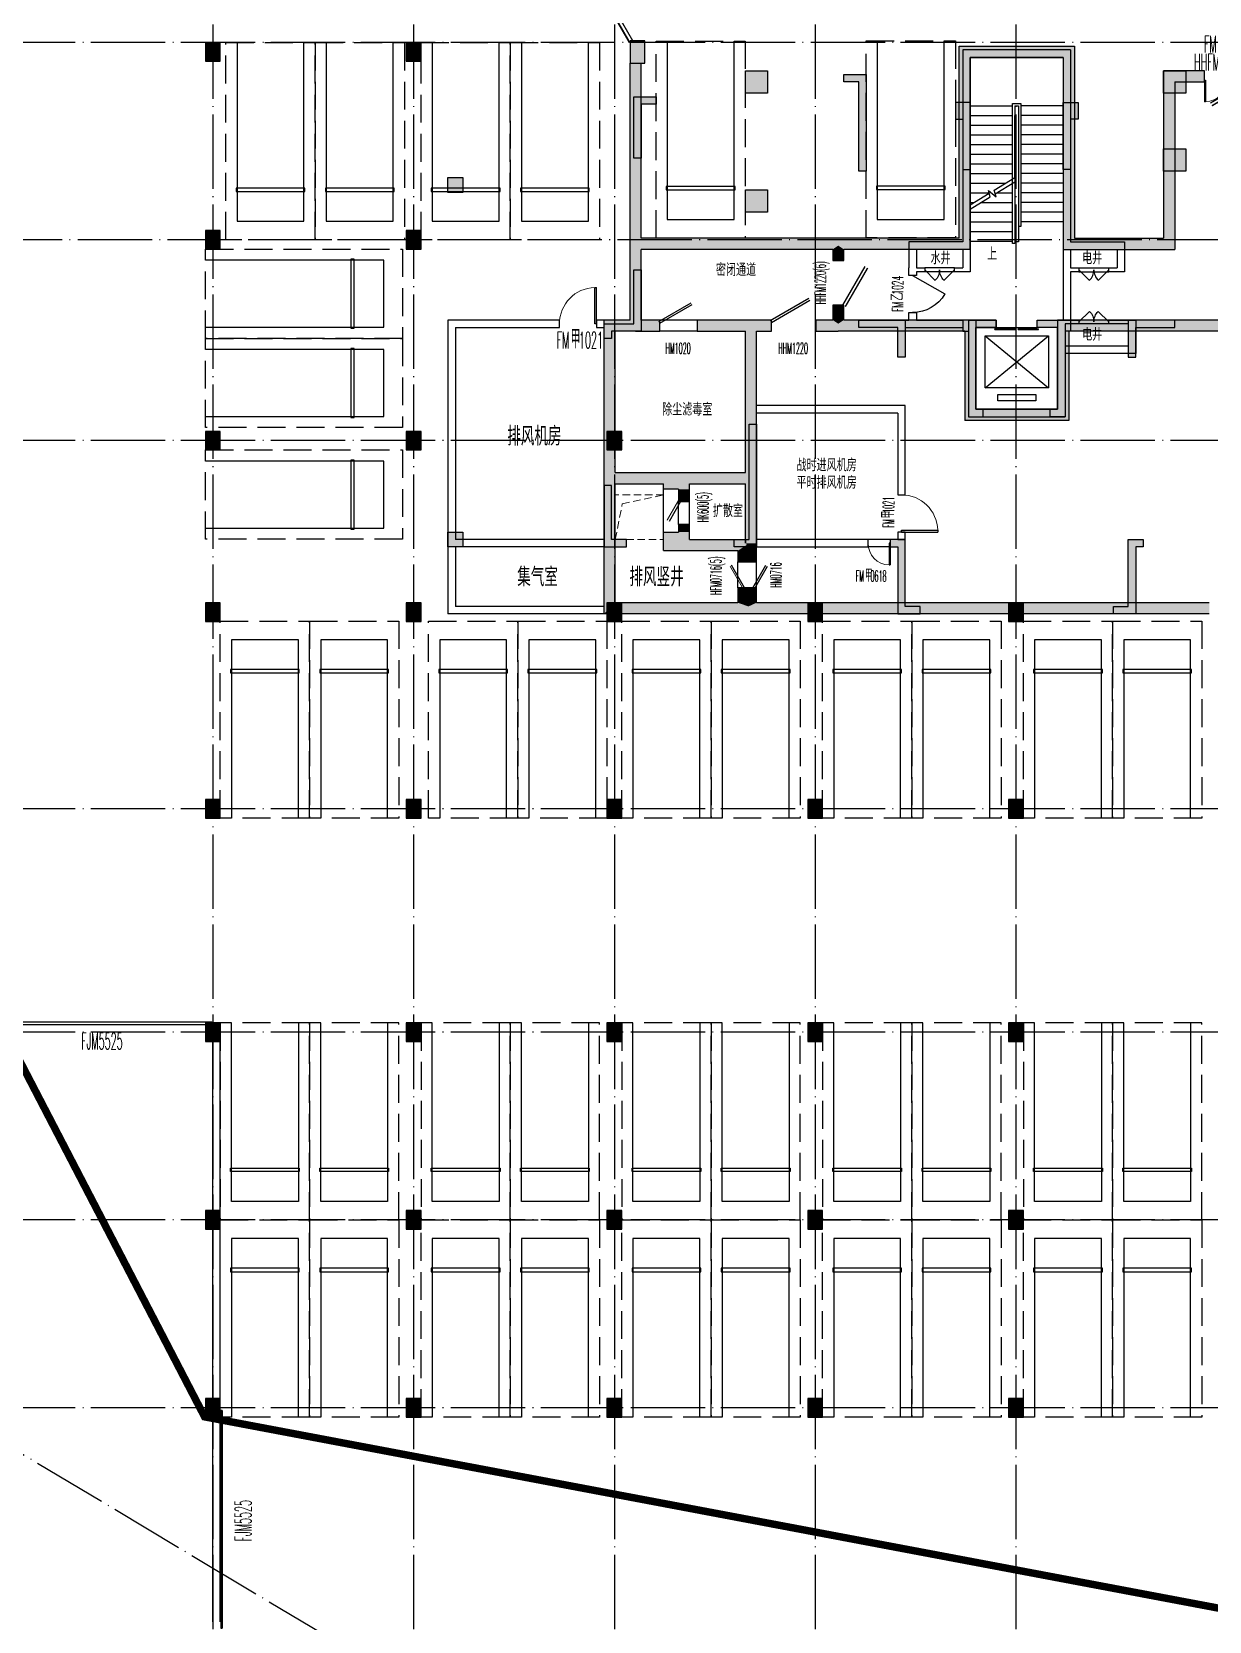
# Model space of a CAD drawing. Header units: millimetres. Extents: x 1337745 to 1642153, y -192803 to 266425.
# Drawn here: x 1395976 to 1427647, y 144361 to 187090 of the extents above; entities that cross this region are included whole.
import ezdxf

# ---------------------------------------------------------------- set-up
doc = ezdxf.new("R2010")
doc.units = ezdxf.units.MM
doc.header["$LTSCALE"] = 1000
doc.header["$MEASUREMENT"] = 0
for name, pattern in [('( Hidden )', [0.375, 0.25, -0.125]), ('__附着_A09-停车位、行车流线模块_TEN24RUY_设计区$0$DASH', [0.35, 0.25, -0.1]), ('DASH', [0.35, 0.25, -0.1]), ('DOTE', [2.42, 2, -0.2, 0.02, -0.2])]:
    doc.linetypes.add(name, pattern=pattern)
for name, color, linetype in [('__附着_A09-停车位、行车流线模块_TEN24RUY_设计区$0$STD-PARK', 103, '__附着_A09-停车位、行车流线模块_TEN24RUY_设计区$0$DASH'), ('A-DIM_SYMB', 3, 'Continuous'), ('A-DOOR_FIRE', 4, 'Continuous'), ('A-DOOR_FIRE_TEXT', 7, 'Continuous'), ('A-EVTR', 4, 'Continuous'), ('A-PUB_HATCH', 8, 'Continuous'), ('A-PUB_TEXT', 7, 'Continuous'), ('A-Stair', 4, 'Continuous'), ('A-WALL', 2, 'Continuous'), ('A-WINDOW', 4, 'Continuous'), ('COLUMN', 2, 'Continuous'), ('DOOR_FIRE', 4, 'Continuous'), ('DOOR_FIRE_TEXT', 7, 'Continuous'), ('DOTE', 16, 'DOTE'), ('PUB_HATCH', 8, 'Continuous'), ('PUB_TEXT', 7, 'Continuous'), ('WALL', 2, 'Continuous'), ('WINDOW', 4, 'Continuous'), ('WINDOW_TEXT', 7, 'Continuous'), ('剪力墙', 6, 'Continuous'), ('砖墙', 30, 'Continuous')]:
    doc.layers.add(name, color=color, linetype=linetype)
doc.layers.add('投影线-细虚线', color=15, linetype='Continuous', lineweight=0)
doc.styles.add('_TCH_DIM', font='SIMPLEX.shx', dxfattribs={"width": 0.85, "bigfont": 'GBCBIG.shx'})
doc.styles.add('_TCH_WINDOW', font='SIMPLEX.shx', dxfattribs={"width": 0.6, "height": 3.5, "bigfont": 'GBCBIG.shx'})
doc.styles.get("Standard").update_dxf_attribs({"font": 'GBENOR', "bigfont": 'GBCBIG'})

# ---------------------------------------------------------------- blocks, each defined once
blk = doc.blocks.new('A$C77EF6705')
at = {"layer": 'A-PUB_HATCH'}
h = blk.add_hatch(color=256, dxfattribs=at)
h.dxf.hatch_style = 1
h.paths.add_polyline_path([(700, 16950), (1100, 16950), (1100, 16550), (700, 16550)])
h.paths.add_polyline_path([(-4200, 11732), (-3800, 11732), (-3800, 11332), (-4200, 11332)])
h.paths.add_polyline_path([(-4200, 2200), (-3800, 2200), (-3800, 1800), (-4200, 1800)])
h.paths.add_polyline_path([(12550, 11950), (12350, 11950), (12350, 13750), (12750, 13750), (12750, 13300), (12550, 13300)])
h.paths.add_polyline_path([(9650, 11950), (9850, 11950), (9850, 13750), (9450, 13750), (9450, 13300), (9650, 13300)])
h.paths.add_polyline_path([(3800, 11400), (4400, 11400), (4400, 10800), (3800, 10800)])
h.paths.add_polyline_path([(3800, 14600), (4400, 14600), (4400, 14000), (3800, 14000)])
h.paths.add_polyline_path([(800, 13900), (1400, 13900), (1400, 13700), (1000, 13700), (1000, 12250), (800, 12250)])
h.paths.add_polyline_path([(11650, 7700), (11650, 7900), (12550, 7900), (12550, 7600), (12400, 7600), (12400, 5300), (12000, 5300), (12000, 5500), (12200, 5500), (12200, 7700)])
h.paths.add_polyline_path([(6850, 11900), (6850, 14300), (6450, 14300), (6450, 14500), (7050, 14500), (7050, 11900)])
h.paths.add_polyline_path([(800, 7800), (800, 9250), (1000, 9250), (1000, 7600), (200, 7600), (200, 7400), (0, 7400), (0, 7800)])
h.paths.add_polyline_path([(6850, 7900), (8100, 7900), (8100, 6900), (7900, 6900), (7900, 7700), (6850, 7700)])
h.paths.add_polyline_path([(10550, 7700), (10550, 7900), (9650, 7900), (9650, 7600), (9800, 7600), (9800, 5300), (10200, 5300), (10200, 5500), (10000, 5500), (10000, 7700)])
h.paths.add_polyline_path([(7900, 2000), (7700, 2000), (7700, 1800), (7900, 1800), (7900, 0), (8500, 0), (8500, 200), (8100, 200), (8100, 2000)])
h.paths.add_polyline_path([(4100, 1800), (3500, 1800), (3500, 2000), (3900, 2000), (3900, 5100), (4100, 5100)])
h.paths.add_polyline_path([(0, 1800), (600, 1800), (600, 2000), (200, 2000), (200, 3450), (0, 3450)])
h = blk.add_hatch(color=256, dxfattribs=at)
h.dxf.hatch_style = 1
h.paths.add_polyline_path([(25800, 11400), (26400, 11400), (26400, 10800), (25800, 10800)])
h.paths.add_polyline_path([(25800, 14600), (26400, 14600), (26400, 14000), (25800, 14000)])
h.paths.add_polyline_path([(20900, 8100), (21500, 8100), (21500, 7500), (20900, 7500)])
h.paths.add_polyline_path([(20900, 14000), (21500, 14000), (21500, 13400), (20900, 13400)])
h.paths.add_polyline_path([(15050, 12500), (15650, 12500), (15650, 11900), (15050, 11900)])
h.paths.add_polyline_path([(15050, 14600), (15650, 14600), (15650, 14000), (15050, 14000)])
h.paths.add_polyline_path([(26100, 1800), (25500, 1800), (25500, 2000), (25900, 2000), (25900, 5100), (26100, 5100)])
h.paths.add_polyline_path([(22800, 7600), (23400, 7600), (23400, 7800), (23000, 7800), (23000, 8650), (22800, 8650)])
h.paths.add_polyline_path([(18300, 14500), (18300, 13900), (18500, 13900), (18500, 13700), (18300, 13700), (18300, 10800), (18100, 10800), (18100, 14300), (17550, 14300), (17550, 14500)])
h.paths.add_polyline_path([(15350, 7900), (14100, 7900), (14100, 6900), (14300, 6900), (14300, 7700), (15350, 7700)])
h.paths.add_polyline_path([(14300, 2000), (14500, 2000), (14500, 1800), (14300, 1800), (14300, 0), (13700, 0), (13700, 200), (14100, 200), (14100, 2000)])
h.paths.add_polyline_path([(18100, 1800), (18700, 1800), (18700, 2000), (18300, 2000), (18300, 5100), (18100, 5100)])
h.paths.add_polyline_path([(22800, 13900), (23400, 13900), (23400, 13700), (23000, 13700), (23000, 12250), (22800, 12250)])
at = {"layer": '剪力墙'}
for points in [[(3800, 14600), (4400, 14600), (4400, 14000), (3800, 14000)], [(15050, 14600), (15650, 14600), (15650, 14000), (15050, 14000)], [(6850, 11900), (6850, 14300), (6450, 14300), (6450, 14500), (7050, 14500), (7050, 11900)], [(800, 13900), (1400, 13900), (1400, 13700), (1000, 13700), (1000, 12250), (800, 12250)], [(9650, 11950), (9850, 11950), (9850, 13750), (9450, 13750), (9450, 13300), (9650, 13300)], [(12550, 11950), (12350, 11950), (12350, 13750), (12750, 13750), (12750, 13300), (12550, 13300)], [(15050, 12500), (15650, 12500), (15650, 11900), (15050, 11900)], [(-4200, 11732), (-3800, 11732), (-3800, 11332), (-4200, 11332)], [(3800, 11400), (4400, 11400), (4400, 10800), (3800, 10800)], [(800, 7800), (800, 9250), (1000, 9250), (1000, 7600), (200, 7600), (200, 7400), (0, 7400), (0, 7800)], [(6850, 7900), (8100, 7900), (8100, 6900), (7900, 6900), (7900, 7700), (6850, 7700)], [(10550, 7700), (10550, 7900), (9650, 7900), (9650, 7600), (9800, 7600), (9800, 5300), (10200, 5300), (10200, 5500), (10000, 5500), (10000, 7700)], [(11650, 7700), (11650, 7900), (12550, 7900), (12550, 7600), (12400, 7600), (12400, 5300), (12000, 5300), (12000, 5500), (12200, 5500), (12200, 7700)], [(15350, 7900), (14100, 7900), (14100, 6900), (14300, 6900), (14300, 7700), (15350, 7700)], [(4100, 1800), (3500, 1800), (3500, 2000), (3900, 2000), (3900, 5100), (4100, 5100)], [(0, 1800), (600, 1800), (600, 2000), (200, 2000), (200, 3450), (0, 3450)], [(-4200, 2200), (-3800, 2200), (-3800, 1800), (-4200, 1800)]]:
    blk.add_lwpolyline(points, close=True, dxfattribs=at)
for points in [[(7900, 2000), (7700, 2000), (7700, 1800), (7900, 1800), (7900, 0), (8500, 0), (8500, 200), (8100, 200), (8100, 2000), (7900, 2000)], [(14300, 2000), (14500, 2000), (14500, 1800), (14300, 1800), (14300, 0), (13700, 0), (13700, 200), (14100, 200), (14100, 2000), (14300, 2000)]]:
    blk.add_lwpolyline(points, dxfattribs=at)
blk = doc.blocks.new('DT01')
at = {"layer": 'A-EVTR'}
for p, q in [((1829731, 285259), (1828031, 285259)), ((1828031, 285259), (1828031, 283859)), ((1829731, 283859), (1828031, 285259)), ((1829731, 285259), (1828031, 283859)), ((1829731, 283859), (1829731, 285259)), ((1828031, 283859), (1829731, 283859)), ((1829391, 283684), (1828371, 283684)), ((1828371, 283684), (1828371, 283509)), ((1828371, 283509), (1829391, 283509)), ((1829391, 283509), (1829391, 283684))]:
    blk.add_line(p, q, dxfattribs=at)
blk = doc.blocks.new('$DORLIB2D$00000127')
at = {"color": 0}
for points in [[(-0.533, 0.795), (-0.533, 0.69)], [(-0.033, 0.795), (-0.533, 0.795)], [(-0.033, 0.795), (-0.033, 0.69)], [(0.533, 0.795), (0.033, 0.795)], [(0.033, 0.795), (0.033, 0.69)], [(0.533, 0.795), (0.533, 0.69)], [(-0.033, 0.69), (-0.533, 0.69)], [(0.5, 0.5), (-0.5, 0.5)], [(0.533, 0.69), (0.033, 0.69)]]:
    blk.add_lwpolyline(points, dxfattribs=at)
blk = doc.blocks.new('$DorLib2D$00000228')
at = {"color": 0}
blk.add_line((0.5, 0), (0, 0.866), dxfattribs=at)
blk.add_arc((0.5, 0), 1, 120, 180, dxfattribs=at)
blk = doc.blocks.new('$DorLib2D$00000116')
at = {"color": 0}
for p, q in [((-0.5, 0), (-0.146, 0.354)), ((0.5, 0), (0.146, 0.354))]:
    blk.add_line(p, q, dxfattribs=at)
for centre, start, end in [((-0.5, 0), 0, 45), ((0.5, 0), 135, 180)]:
    blk.add_arc(centre, 0.5, start, end, dxfattribs=at)
blk = doc.blocks.new('__附着_A09-停车位、行车流线模块_TEN24RUY_设计区$0$停车位1')
at = {"layer": '__附着_A09-停车位、行车流线模块_TEN24RUY_设计区$0$STD-PARK', "linetype": '__附着_A09-停车位、行车流线模块_TEN24RUY_设计区$0$DASH', "ltscale": 3}
for p, q in [((-168810, -21850), (-171210, -21850)), ((-171210, -21850), (-171210, -27150)), ((-168810, -27150), (-168810, -21850)), ((-171210, -27150), (-168810, -27150))]:
    blk.add_line(p, q, dxfattribs=at)
at = {"layer": 'Defpoints', "color": 9, "linetype": 'ByBlock', "ltscale": 1200}
for p, q in [((-170910, -26650), (-170910, -21850)), ((-169110, -21850), (-169110, -26650)), ((-170935, -25850), (-170935, -25758)), ((-170935, -25758), (-169085, -25758)), ((-169085, -25850), (-170935, -25850)), ((-169085, -25758), (-169085, -25850)), ((-169110, -26650), (-170910, -26650))]:
    blk.add_line(p, q, dxfattribs=at)
blk = doc.blocks.new('$DorLib2D$00000191')
at = {"color": 0}
blk.add_line((-0.5, 0.15), (0.366, 0.65), dxfattribs=at)
at = {"color": 0, "const_width": 0.05}
blk.add_lwpolyline([(-0.55, 0.237), (0.316, 0.737)], dxfattribs=at)
blk = doc.blocks.new('$DorLib2D$00000193')
at = {"color": 0}
blk.add_line((-0.5, 0.1), (0.366, 0.6), dxfattribs=at)
at = {"color": 0, "const_width": 0.0333}
blk.add_lwpolyline([(-0.533, 0.158), (0.333, 0.658)], dxfattribs=at)
blk = doc.blocks.new('$DorLib2D$00000182')
at = {"color": 0}
for p, q in [((-0.527, 0.113), (0.339, 0.613)), ((-0.5, 0.067), (0.366, 0.567))]:
    blk.add_line(p, q, dxfattribs=at)
blk = doc.blocks.new('$DorLib2D$00000181')
at = {"color": 0}
for p, q in [((-0.533, 0.141), (0.333, 0.641)), ((-0.5, 0.083), (0.366, 0.583))]:
    blk.add_line(p, q, dxfattribs=at)
blk = doc.blocks.new('$DorLib2D$00000001')
for p, q in [((0.45, 0.975), (0.5, 0.975)), ((0.45, 0), (0.45, 0.975)), ((0.5, 0), (0.5, 0.975)), ((0.5, 0), (0.45, 0))]:
    blk.add_line(p, q)
at = {"lineweight": 13}
blk.add_arc((0.475, 0), 0.975, 91.4693, 180, dxfattribs=at)
blk = doc.blocks.new('_FZH')
blk.add_lwpolyline([(-0.5, -0.5), (0.5, -0.5), (0.5, 0.5), (-0.5, 0.5)], close=True)
at = {"layer": 'PUB_HATCH'}
blk.add_solid([(-0.5, -0.5), (0.5, -0.5), (-0.5, 0.5), (0.5, 0.5)], dxfattribs=at)
blk = doc.blocks.new('$DorLib2D$00000208')
at = {"color": 0}
for p, q in [((-0.5, 0.025), (-0.067, 0.275)), ((0.5, 0.025), (0.067, 0.275))]:
    blk.add_line(p, q, dxfattribs=at)
at = {"color": 0, "const_width": 0.01}
for points in [[(-0.51, 0.0423), (-0.077, 0.2923)], [(0.51, 0.0423), (0.077, 0.2923)]]:
    blk.add_lwpolyline(points, dxfattribs=at)
blk = doc.blocks.new('$DorLib2D$00000002')
for p, q in [((-0.5, 0), (-0.5, 0.4875)), ((-0.475, 0.4875), (-0.5, 0.4875)), ((-0.475, 0), (-0.475, 0.4875)), ((0.475, 0), (0.475, 0.4875)), ((0.475, 0.4875), (0.5, 0.4875)), ((0.5, 0), (0.5, 0.4875)), ((-0.5, 0), (-0.475, 0)), ((0.5, 0), (0.475, 0))]:
    blk.add_line(p, q)
at = {"lineweight": 13}
for centre, start, end in [((-0.4875, 0), 0, 88.53072), ((0.4875, 0), 91.46928, 180)]:
    blk.add_arc(centre, 0.4875, start, end, dxfattribs=at)
blk = doc.blocks.new('$DorLib2D$00000126')
at = {"color": 0, "linetype": 'Continuous'}
for p, q in [((-0.532, 0.5), (-0.532, 0.9)), ((0.532, 0.9), (0.532, 0.5))]:
    blk.add_line(p, q, dxfattribs=at)
at = {"color": 0, "linetype": 'DASH'}
for p, q in [((-0.532, 0.9), (0.532, 0.9)), ((-0.532, 0.5), (0.532, 0.5))]:
    blk.add_line(p, q, dxfattribs=at)

msp = doc.modelspace()

# ---------------------------------------------------------------- hatches: boundary and pattern name
at = {"layer": 'PUB_HATCH'}
for points in [[(1412069.5, 186798.6), (1412469.5, 186798.6), (1412469.5, 186848.1), (1412069.5, 186848.1)], [(1420919.5, 181541.9), (1421219.5, 181241.9), (1421219.5, 186402), (1420919.5, 186702)], [(1420919.5, 186702), (1421219.5, 186402), (1423719.5, 186402), (1424019.5, 186702)], [(1424019.5, 186702), (1423719.5, 186402), (1423719.5, 181241.9), (1424019.5, 181541.9)], [(1412269.5, 181391.9), (1412369.5, 181541.9), (1412369.5, 186248.6), (1412069.5, 186248.6), (1412069.5, 181391.9)], [(1426719.5, 185741.6), (1426419.5, 186041.6), (1426419.5, 181541.9), (1426719.5, 181241.9)], [(1426719.5, 185741.6), (1427519.5, 185741.6), (1427519.5, 186041.6), (1426419.5, 186041.6)], [(1412219.5, 179241.6), (1412369.5, 179341.6), (1412369.5, 181241.9), (1412269.5, 181391.9), (1412069.5, 181391.9), (1412069.5, 179341.6)], [(1417669.5, 181341.9), (1417669.5, 181541.9), (1412369.5, 181541.9), (1412269.5, 181391.9), (1412369.5, 181241.9), (1417519.5, 181241.9)], [(1417519.5, 181241.9), (1417519.5, 180941.6), (1417819.5, 180941.6), (1417819.5, 181241.9), (1417669.5, 181341.9)], [(1421219.5, 181241.9), (1420919.5, 181541.9), (1417669.5, 181541.9), (1417669.5, 181341.9), (1417819.5, 181241.9)], [(1424019.5, 181541.9), (1423719.5, 181241.9), (1426719.5, 181241.9), (1426419.5, 181541.9)], [(1417819.5, 179341.6), (1417819.5, 179741.6), (1417519.5, 179741.6), (1417519.5, 179341.6), (1417669.5, 179241.6)], [(1411447.5, 176098.6), (1411447.5, 176348.6), (1411669.5, 176348.6), (1411669.5, 179041.6), (1411369.5, 179341.6), (1411369.5, 176098.6)], [(1412219.5, 179241.6), (1412069.5, 179341.6), (1411369.5, 179341.6), (1411669.5, 179041.6), (1412219.5, 179041.6)], [(1412219.5, 179041.6), (1412869.5, 179041.6), (1412869.5, 179341.6), (1412369.5, 179341.6), (1412219.5, 179241.6)], [(1415319.5, 179341.6), (1413869.5, 179341.6), (1413869.5, 179041.6), (1415169.5, 179041.6), (1415319.5, 179141.6)], [(1415469.5, 179041.6), (1415869.5, 179041.6), (1415869.5, 179341.6), (1415319.5, 179341.6), (1415319.5, 179141.6)], [(1417519.5, 179341.6), (1417069.5, 179341.6), (1417069.5, 179041.6), (1417669.5, 179041.6), (1417669.5, 179241.6)], [(1421069.5, 179041.6), (1421369.5, 179341.6), (1417819.5, 179341.6), (1417669.5, 179241.6), (1417669.5, 179041.6)], [(1421369.5, 179341.6), (1421069.5, 179041.6), (1421069.5, 176641.4), (1421369.5, 176941.4)], [(1429769.5, 179041.4), (1429469.5, 179341.4), (1423569.5, 179341.4), (1423869.5, 179041.4)], [(1423869.5, 179041.4), (1423569.5, 179341.4), (1423569.5, 176941.4), (1423869.5, 176641.4)], [(1423869.5, 176641.4), (1423569.5, 176941.4), (1421369.5, 176941.4), (1421069.5, 176641.4)], [(1411669.5, 175848.6), (1411447.5, 175848.6), (1411447.5, 176098.6), (1411369.5, 176098.6), (1411369.5, 175091.6), (1411569.5, 175091.6), (1411669.5, 175241.6)], [(1411447.5, 171519.4), (1411447.5, 171741.4), (1411669.5, 171741.4), (1411669.5, 174941.6), (1411569.5, 175091.6), (1411369.5, 175091.6), (1411369.5, 171441.4)], [(1411447.5, 171441.4), (1411447.5, 171519.4), (1411369.5, 171441.4)], [(1411847.5, 171741.4), (1411847.5, 171441.4), (1415319.5, 171441.4), (1415252.9, 171641.4), (1414969.5, 171741.4)], [(1416847.5, 171441.4), (1416847.5, 171741.4), (1415469.5, 171741.4), (1415252.9, 171641.4), (1415319.5, 171441.4)], [(1417247.5, 171741.4), (1417247.5, 171441.4), (1422247.5, 171441.4), (1422247.5, 171741.4)], [(1422647.5, 171741.4), (1422647.5, 171441.4), (1427647.5, 171441.4), (1427647.5, 171741.4)]]:
    msp.add_hatch(color=256, dxfattribs=at).paths.add_polyline_path(points)
at = {"layer": 'PUB_HATCH', "linetype": 'ByBlock'}
for points in [[(1415169.5, 176941.7), (1415469.5, 176941.7), (1415469.5, 179041.6), (1415319.5, 179141.6), (1415169.5, 179041.6)], [(1415269.5, 175091.6), (1415469.5, 175091.6), (1415469.5, 176941.7), (1415169.5, 176941.7), (1415169.5, 175241.6)], [(1411569.5, 175091.6), (1411669.5, 174941.6), (1412969.5, 174941.6), (1413386.2, 175041.6), (1413519.5, 175241.6), (1411669.5, 175241.6)], [(1413386.2, 175041.6), (1413669.5, 174941.6), (1415169.5, 174941.6), (1415269.5, 175091.6), (1415169.5, 175241.6), (1413519.5, 175241.6)], [(1412969.5, 174791.6), (1413669.5, 174791.6), (1413669.5, 174941.6), (1413386.2, 175041.6), (1412969.5, 174941.6)], [(1413369.5, 174791.6), (1413369.5, 174461.6), (1413669.5, 174461.6), (1413669.5, 174791.6)], [(1415169.5, 173341.6), (1415469.5, 173341.6), (1415469.5, 175091.6), (1415269.5, 175091.6), (1415169.5, 174941.6)], [(1412969.5, 173141.6), (1413669.5, 173441.6), (1413669.5, 173641.6), (1412969.5, 173641.6)], [(1413669.5, 173641.6), (1413669.5, 173841.6), (1413369.5, 173841.6), (1413369.5, 173641.6)], [(1413669.5, 173441.6), (1412969.5, 173141.6), (1414969.5, 173141.6), (1415202.9, 173291.6), (1415169.5, 173441.6)], [(1414969.5, 173141.6), (1414969.5, 172841.4), (1415469.5, 172841.4), (1415469.5, 173291.6), (1415202.9, 173291.6)], [(1415202.9, 173291.6), (1415469.5, 173291.6), (1415469.5, 173341.6), (1415169.5, 173341.6), (1415169.5, 173441.6)], [(1415469.5, 171741.4), (1415469.5, 172141.4), (1414969.5, 172141.4), (1414969.5, 171741.4), (1415252.9, 171641.4)]]:
    msp.add_hatch(color=256, dxfattribs=at).paths.add_polyline_path(points)

# ---------------------------------------------------------------- linework, layer by layer
at = {"layer": '__附着_A09-停车位、行车流线模块_TEN24RUY_设计区$0$STD-PARK', "const_width": 200, "elevation": 0}
msp.add_lwpolyline([(1429856.3, 144343.2), (1400624.5, 149855.7), (1395147.5, 160398.6), (1395099.3, 163755.5), (1389719.2, 163892.4)], dxfattribs=at)
at = {"layer": 'A-DIM_SYMB', "elevation": 0}
msp.add_lwpolyline([(1421812.2, 181408.2, 0, 0, 0), (1421812.2, 182337.9, 80, 0, 0), (1421812.2, 182637.9, 0, 0, 0)], format="xyseb", dxfattribs=at)
at = {"layer": 'A-Stair'}
for p, q in [((1421219.5, 185102, 0), (1422359.5, 185102, 0)), ((1422359.5, 181401.9, 0), (1422359.5, 185162, 0)), ((1422359.5, 185162, 0), (1422579.5, 185162, 0)), ((1422419.5, 185102, 0), (1422519.5, 185102, 0)), ((1422519.5, 185102, 0), (1422519.5, 181982, 0)), ((1422579.5, 185162, 0), (1422579.5, 181852, 0)), ((1423719.5, 185102, 0), (1422579.5, 185102, 0)), ((1421219.5, 184842, 0), (1422359.5, 184842, 0)), ((1422419.5, 183177.3, 0), (1422419.5, 184842, 0)), ((1423719.5, 184842, 0), (1422579.5, 184842, 0)), ((1421219.5, 184582, 0), (1422359.5, 184582, 0)), ((1421219.5, 184322, 0), (1422359.5, 184322, 0)), ((1423719.5, 184582, 0), (1422579.5, 184582, 0)), ((1423719.5, 184322, 0), (1422579.5, 184322, 0)), ((1421219.5, 184062, 0), (1422359.5, 184062, 0)), ((1421219.5, 183802, 0), (1422359.5, 183802, 0)), ((1423719.5, 184062, 0), (1422579.5, 184062, 0)), ((1423719.5, 183802, 0), (1422579.5, 183802, 0)), ((1421219.5, 183542, 0), (1422359.5, 183542, 0)), ((1423719.5, 183542, 0), (1422579.5, 183542, 0)), ((1421219.5, 183282, 0), (1422359.5, 183282, 0)), ((1421219.5, 183022, 0), (1422167.6, 183022, 0)), ((1421864.2, 182835.1, 0), (1422419.5, 183177.3, 0)), ((1421893.9, 182736, 0), (1422419.5, 183059.8, 0)), ((1422358.2, 183022, 0), (1422359.5, 183022, 0)), ((1423719.5, 183282, 0), (1422579.5, 183282, 0)), ((1423719.5, 183022, 0), (1422579.5, 183022, 0)), ((1421219.5, 182762, 0), (1421725, 182762, 0)), ((1421219.5, 182438, 0), (1421728.2, 182751.4, 0)), ((1421219.5, 182320.5, 0), (1421757.9, 182652.2, 0)), ((1421219.5, 182502, 0), (1421323.5, 182502, 0)), ((1421514.1, 182502, 0), (1422359.5, 182502, 0)), ((1421757.9, 182652.2, 0), (1421706.8, 182823.1, 0)), ((1421706.8, 182823.1, 0), (1421917.7, 182656.2, 0)), ((1421917.7, 182656.2, 0), (1421864.2, 182835.1, 0)), ((1421936.2, 182762, 0), (1422359.5, 182762, 0)), ((1423719.5, 182762, 0), (1422579.5, 182762, 0)), ((1423719.5, 182502, 0), (1422579.5, 182502, 0)), ((1421219.5, 182242, 0), (1422359.5, 182242, 0)), ((1423719.5, 182242, 0), (1422579.5, 182242, 0)), ((1421219.5, 181982, 0), (1422359.5, 181982, 0)), ((1421219.5, 181722, 0), (1422359.5, 181722, 0)), ((1422579.5, 181852, 0), (1422519.5, 181852, 0)), ((1423719.5, 181982, 0), (1422579.5, 181982, 0)), ((1421219.5, 181462, 0), (1422359.5, 181462, 0)), ((1422419.5, 181401.9, 0), (1422359.5, 181401.9, 0)), ((1422419.5, 181442, 0), (1422419.5, 181401.9, 0))]:
    msp.add_line(p, q, dxfattribs=at)
at = {"layer": 'A-WALL', "linetype": 'Continuous'}
for p, q in [((1423919.5, 186602, 0), (1421019.5, 186602, 0)), ((1421019.5, 186602, 0), (1421019.5, 181441.9, 0)), ((1421219.5, 186402, 0), (1421219.5, 184441.9, 0)), ((1423719.5, 186402, 0), (1421219.5, 186402, 0)), ((1423719.5, 186402, 0), (1423719.5, 181542, 0)), ((1423919.5, 186602, 0), (1423919.5, 181542, 0)), ((1421219.5, 184441.9, 0), (1421219.5, 181341.9, 0)), ((1421019.5, 181241.9, 0), (1421019.5, 180741.6, 0)), ((1421219.5, 181341.9, 0), (1421219.5, 180641.6, 0)), ((1423719.5, 181542, 0), (1423719.5, 181341.9, 0)), ((1423719.5, 181341.9, 0), (1423719.5, 180741.6, 0)), ((1423919.5, 181542, 0), (1423919.5, 181441.9, 0)), ((1423919.5, 181241.9, 0), (1423919.5, 180741.6, 0)), ((1419770.1, 180741.6, 0), (1419994.5, 180741.6, 0)), ((1419994.5, 180641.6, 0), (1419770.1, 180641.6, 0)), ((1419994.5, 180741.6, 0), (1419994.5, 180641.6, 0)), ((1420794.5, 180641.6, 0), (1420794.5, 180741.6, 0)), ((1420794.5, 180741.6, 0), (1421019.5, 180741.6, 0)), ((1421219.5, 180641.6, 0), (1420794.5, 180641.6, 0)), ((1423719.5, 180741.6, 0), (1423719.5, 179341.6, 0)), ((1423919.5, 180741.6, 0), (1424144.5, 180741.6, 0)), ((1424144.5, 180641.6, 0), (1423919.5, 180641.6, 0)), ((1423919.5, 180641.6, 0), (1423919.5, 179341.6, 0)), ((1424144.5, 180741.6, 0), (1424144.5, 180641.6, 0)), ((1424944.5, 180641.6, 0), (1424944.5, 180741.6, 0)), ((1424944.5, 180741.6, 0), (1425169, 180741.6, 0)), ((1425369, 180641.6, 0), (1424944.5, 180641.6, 0)), ((1419469.5, 179341.6, 0), (1419570.1, 179341.6, 0)), ((1419469.5, 179141.6, 0), (1421019.5, 179141.6, 0)), ((1419770.1, 179341.6, 0), (1421019.5, 179341.6, 0)), ((1421169.5, 179341.6, 0), (1421919.5, 179341.6, 0)), ((1421169.5, 179341.6, 0), (1421169.5, 176741.6, 0)), ((1421919.5, 179141.6, 0), (1421369.5, 179141.6, 0)), ((1421369.5, 179141.6, 0), (1421369.5, 176941.6, 0)), ((1421919.5, 179341.6, 0), (1421919.5, 179141.6, 0)), ((1423019.5, 179141.6, 0), (1423019.5, 179341.6, 0)), ((1423019.5, 179341.6, 0), (1423669.5, 179341.6, 0)), ((1423569.5, 179141.6, 0), (1423019.5, 179141.6, 0)), ((1423569.5, 179141.6, 0), (1423569.5, 178541.6, 0)), ((1423719.5, 179341.6, 0), (1423669.5, 179341.6, 0)), ((1423769.5, 179241.6, 0), (1423769.5, 178641.6, 0)), ((1423819.5, 179241.6, 0), (1423769.5, 179241.6, 0)), ((1424144.5, 179241.6, 0), (1423819, 179241.6, 0)), ((1423919.5, 179341.6, 0), (1424144.5, 179341.6, 0)), ((1424144.5, 179341.6, 0), (1424144.5, 179241.6, 0)), ((1424944.5, 179241.6, 0), (1424944.5, 179341.6, 0)), ((1424944.5, 179341.6, 0), (1425669, 179341.6, 0)), ((1425469, 179241.6, 0), (1424944.5, 179241.6, 0)), ((1425469, 178641.6, 0), (1423769.5, 178641.6, 0)), ((1423569.5, 178541.6, 0), (1423569.5, 176941.6, 0)), ((1425669, 178441.6, 0), (1423769.5, 178441.6, 0)), ((1423769.5, 178441.6, 0), (1423769.5, 176741.6, 0)), ((1421369.5, 176941.6, 0), (1423569.5, 176941.6, 0)), ((1421169.5, 176741.6, 0), (1423769.5, 176741.6, 0))]:
    msp.add_line(p, q, dxfattribs=at)
at = {"layer": 'A-WALL'}
for p, q in [((1422419.5, 185102, 0), (1422419.5, 181442, 0)), ((1422419.5, 185102, 0), (1422519.5, 185102, 0)), ((1422519.5, 185102, 0), (1422519.5, 181442, 0)), ((1421019.5, 181441.9, 0), (1419570.1, 181441.9, 0)), ((1419570.1, 181441.9, 0), (1419570.1, 180741.6, 0)), ((1421019.5, 181241.9, 0), (1419770.1, 181241.9, 0)), ((1419770.1, 181241.9, 0), (1419770.1, 180741.6, 0)), ((1422519.5, 181442, 0), (1422419.5, 181442, 0)), ((1423919.5, 181441.9, 0), (1425369, 181441.9, 0)), ((1423919.5, 181241.9, 0), (1425169, 181241.9, 0)), ((1425169, 181241.9, 0), (1425169, 180741.6, 0)), ((1425369, 181441.9, 0), (1425369, 180641.6, 0)), ((1419570.1, 180541.6, 0), (1419570.1, 180741.6, 0)), ((1419770.1, 180541.6, 0), (1419570.1, 180541.6, 0)), ((1419770.1, 180641.6, 0), (1419770.1, 180541.6, 0)), ((1419570.1, 179341.6, 0), (1419570.1, 179541.6, 0)), ((1419570.1, 179541.6, 0), (1419770.1, 179541.6, 0)), ((1419770.1, 179541.6, 0), (1419770.1, 179341.6, 0)), ((1425469, 179241.6, 0), (1425469, 178641.6, 0)), ((1425669, 179341.6, 0), (1425669, 178441.6, 0))]:
    msp.add_line(p, q, dxfattribs=at)
at = {"layer": 'A-WINDOW'}
for p, q in [((1420794.5, 180741.6, 0), (1419994.5, 180741.6, 0)), ((1420794.5, 180641.6, 0), (1419994.5, 180641.6, 0)), ((1424144.5, 180741.6, 0), (1424944.5, 180741.6, 0)), ((1424144.5, 180641.6, 0), (1424944.5, 180641.6, 0)), ((1424944.5, 179341.6, 0), (1424144.5, 179341.6, 0)), ((1424944.5, 179241.6, 0), (1424144.5, 179241.6, 0))]:
    msp.add_line(p, q, dxfattribs=at)
at = {"layer": 'DOOR_FIRE'}
for p, q in [((1419069.5, 173241.4, 0), (1418469.5, 173241.5, 0)), ((1419069.6, 173441.4, 0), (1418469.6, 173441.5, 0))]:
    msp.add_line(p, q, dxfattribs=at)
at = {"layer": 'DOTE'}
for p, q in [((1400847.5, 199388.6, 0), (1400847.5, 86979.4, 0)), ((1406247.5, 199388.6, 0), (1406247.5, 86979.4, 0)), ((1411647.5, 199388.6, 0), (1411647.5, 86979.4, 0)), ((1417047.5, 199388.6, 0), (1417047.5, 86979.4, 0)), ((1422447.5, 199388.6, 0), (1422447.5, 86979.4, 0)), ((1481847.5, 186798.6), (1369802.6, 186798.6)), ((1549250.5, 181498.6), (1369802.6, 181498.6)), ((1481847.5, 176098.6), (1369802.6, 176098.6)), ((1481847.5, 166198.6), (1369802.6, 166198.6)), ((1481847.5, 160198.6), (1369802.6, 160198.6)), ((1481847.5, 155148.6), (1369802.6, 155148.6)), ((1387824.2, 153580, 0), (1456120.9, 112734.4, 0)), ((1481847.5, 150098.6), (1369802.6, 150098.6))]:
    msp.add_line(p, q, dxfattribs=at)
at = {"layer": 'WALL'}
for p, q in [((1412469.5, 186848.1, 0), (1412069.5, 186848.1, 0)), ((1412069.5, 186848.1, 0), (1412069.5, 186798.6, 0)), ((1412469.5, 186798.6, 0), (1412469.5, 186848.1, 0)), ((1420919.5, 181541.9, 0), (1420919.5, 186702, 0)), ((1420919.5, 186702, 0), (1424019.5, 186702, 0)), ((1421219.5, 181241.9, 0), (1421219.5, 186402, 0)), ((1421219.5, 186402, 0), (1423719.5, 186402, 0)), ((1423719.5, 186402, 0), (1423719.5, 181241.9, 0)), ((1424019.5, 186702, 0), (1424019.5, 181541.9, 0)), ((1412069.5, 181391.9, 0), (1412069.5, 186248.6, 0)), ((1412369.5, 181541.9, 0), (1412369.5, 186248.6, 0)), ((1426419.5, 186041.6, 0), (1426419.5, 181541.9, 0)), ((1427519.5, 186041.6, 0), (1426419.5, 186041.6, 0)), ((1427519.5, 185741.6, 0), (1427519.5, 186041.6, 0)), ((1426719.5, 185741.6, 0), (1426719.5, 181241.9, 0)), ((1426719.5, 185741.6, 0), (1427519.5, 185741.6, 0)), ((1412069.5, 179341.6, 0), (1412069.5, 181391.9, 0)), ((1417669.5, 181541.9, 0), (1412369.5, 181541.9, 0)), ((1417519.5, 181241.9, 0), (1412369.5, 181241.9, 0)), ((1412369.5, 179341.6, 0), (1412369.5, 181241.9, 0)), ((1417519.5, 181241.9, 0), (1417519.5, 180941.6, 0)), ((1420919.5, 181541.9, 0), (1417669.5, 181541.9, 0)), ((1417819.5, 180941.6, 0), (1417819.5, 181241.9, 0)), ((1421219.5, 181241.9, 0), (1417819.5, 181241.9, 0)), ((1423719.5, 181241.9, 0), (1426719.5, 181241.9, 0)), ((1424019.5, 181541.9, 0), (1426419.5, 181541.9, 0)), ((1417519.5, 180941.6, 0), (1417819.5, 180941.6, 0)), ((1417819.5, 179741.6, 0), (1417519.5, 179741.6, 0)), ((1417519.5, 179741.6, 0), (1417519.5, 179341.6, 0)), ((1417819.5, 179341.6, 0), (1417819.5, 179741.6, 0)), ((1411369.5, 176098.6, 0), (1411369.5, 179341.6, 0)), ((1412069.5, 179341.6, 0), (1411369.5, 179341.6, 0)), ((1411669.5, 176348.6, 0), (1411669.5, 179041.6, 0)), ((1412219.5, 179041.6, 0), (1411669.5, 179041.6, 0)), ((1412219.5, 179041.6, 0), (1412869.5, 179041.6, 0)), ((1412869.5, 179341.6, 0), (1412369.5, 179341.6, 0)), ((1412869.5, 179041.6, 0), (1412869.5, 179341.6, 0)), ((1415319.5, 179341.6, 0), (1413869.5, 179341.6, 0)), ((1413869.5, 179341.6, 0), (1413869.5, 179041.6, 0)), ((1413869.5, 179041.6, 0), (1415169.5, 179041.6, 0)), ((1415869.5, 179341.6, 0), (1415319.5, 179341.6, 0)), ((1415469.5, 179041.6, 0), (1415869.5, 179041.6, 0)), ((1415869.5, 179041.6, 0), (1415869.5, 179341.6, 0)), ((1417519.5, 179341.6, 0), (1417069.5, 179341.6, 0)), ((1417069.5, 179341.6, 0), (1417069.5, 179041.6, 0)), ((1417069.5, 179041.6, 0), (1417669.5, 179041.6, 0)), ((1421069.5, 179041.6, 0), (1417669.5, 179041.6, 0)), ((1421369.5, 179341.6, 0), (1417819.5, 179341.6, 0)), ((1421069.5, 179041.6, 0), (1421069.5, 176641.4, 0)), ((1421369.5, 179341.6, 0), (1421369.5, 176941.4, 0)), ((1429469.5, 179341.4, 0), (1423569.5, 179341.4, 0)), ((1423569.5, 179341.4, 0), (1423569.5, 176941.4, 0)), ((1429769.5, 179041.4, 0), (1423869.5, 179041.4, 0)), ((1423869.5, 179041.4, 0), (1423869.5, 176641.4, 0)), ((1423569.5, 176941.4, 0), (1421369.5, 176941.4, 0)), ((1423869.5, 176641.4, 0), (1421069.5, 176641.4, 0)), ((1411369.5, 175091.6, 0), (1411369.5, 176098.6, 0)), ((1411669.5, 175241.6, 0), (1411669.5, 175848.6, 0)), ((1411369.5, 171441.4, 0), (1411369.5, 175091.6, 0)), ((1411669.5, 171741.4, 0), (1411669.5, 174941.6, 0)), ((1411447.5, 171441.4, 0), (1411369.5, 171441.4, 0)), ((1414969.5, 171741.4, 0), (1411847.5, 171741.4, 0)), ((1415319.5, 171441.4, 0), (1411847.5, 171441.4, 0)), ((1416847.5, 171441.4, 0), (1415319.5, 171441.4, 0)), ((1416847.5, 171741.4, 0), (1415469.5, 171741.4, 0)), ((1422247.5, 171741.4, 0), (1417247.5, 171741.4, 0)), ((1422247.5, 171441.4, 0), (1417247.5, 171441.4, 0)), ((1427647.5, 171741.4, 0), (1422647.5, 171741.4, 0)), ((1427647.5, 171441.4, 0), (1422647.5, 171441.4, 0))]:
    msp.add_line(p, q, dxfattribs=at)
at = {"layer": 'WALL', "linetype": 'ByBlock'}
for p, q in [((1415169.5, 176941.7, 0), (1415169.5, 179041.6, 0)), ((1415469.5, 176941.7, 0), (1415469.5, 179041.6, 0)), ((1415169.5, 175241.6, 0), (1415169.5, 176941.7, 0)), ((1415469.5, 175091.6, 0), (1415469.5, 176941.7, 0)), ((1411669.5, 175241.6, 0), (1413519.5, 175241.6, 0)), ((1413519.5, 175241.6, 0), (1415169.5, 175241.6, 0)), ((1411669.5, 174941.6, 0), (1412969.5, 174941.6, 0)), ((1412969.5, 174791.6, 0), (1412969.5, 174941.6, 0)), ((1413369.5, 174791.6, 0), (1412969.5, 174791.6, 0)), ((1413369.5, 174791.6, 0), (1413369.5, 174461.6, 0)), ((1413669.5, 174791.6, 0), (1413669.5, 174941.6, 0)), ((1413669.5, 174941.6, 0), (1415169.5, 174941.6, 0)), ((1413669.5, 174461.6, 0), (1413669.5, 174791.6, 0)), ((1415169.5, 173341.6, 0), (1415169.5, 174941.6, 0)), ((1415469.5, 173341.6, 0), (1415469.5, 175091.6, 0)), ((1413369.5, 174461.6, 0), (1413669.5, 174461.6, 0)), ((1412969.5, 173141.6, 0), (1412969.5, 173641.6, 0)), ((1412969.5, 173641.6, 0), (1413369.5, 173641.6, 0)), ((1413669.5, 173841.6, 0), (1413369.5, 173841.6, 0)), ((1413369.5, 173841.6, 0), (1413369.5, 173641.6, 0)), ((1413669.5, 173641.6, 0), (1413669.5, 173841.6, 0)), ((1413669.5, 173441.6, 0), (1413669.5, 173641.6, 0)), ((1412969.5, 173141.6, 0), (1414969.5, 173141.6, 0)), ((1413669.5, 173441.6, 0), (1415169.5, 173441.6, 0)), ((1414969.5, 173141.6, 0), (1414969.5, 172841.4, 0)), ((1415169.5, 173441.6, 0), (1415169.5, 173341.6, 0)), ((1415469.5, 173291.6, 0), (1415469.5, 173341.6, 0)), ((1415469.5, 172841.4, 0), (1415469.5, 173291.6, 0)), ((1414969.5, 172841.4, 0), (1415469.5, 172841.4, 0)), ((1415469.5, 172141.4, 0), (1414969.5, 172141.4, 0)), ((1414969.5, 172141.4, 0), (1414969.5, 171741.4, 0)), ((1415469.5, 171741.4, 0), (1415469.5, 172141.4, 0))]:
    msp.add_line(p, q, dxfattribs=at)
at = {"layer": 'WINDOW'}
for p, q in [((1413869.5, 179341.6, 0), (1412869.5, 179341.6, 0)), ((1413869.5, 179041.6, 0), (1412869.5, 179041.6, 0)), ((1412969.5, 173641.6, 0), (1412969.5, 174791.6, 0)), ((1413369.5, 173841.6, 0), (1413369.5, 174461.6, 0)), ((1413669.5, 173841.6, 0), (1413669.5, 174461.6, 0)), ((1414969.5, 172141.4, 0), (1414969.5, 172841.4, 0)), ((1415469.5, 172141.4, 0), (1415469.5, 172841.4, 0))]:
    msp.add_line(p, q, dxfattribs=at)
at = {"layer": '投影线-细虚线', "linetype": '( Hidden )', "ltscale": 0.8, "elevation": 0}
msp.add_lwpolyline([(1411669.5, 173441.6), (1412969.5, 173441.6), (1412969.5, 174641.6), (1411669.5, 174641.6)], close=True, dxfattribs=at)
msp.add_lwpolyline([(1411669.5, 173441.6), (1411860.3, 174400.1), (1412969.5, 174641.6)], dxfattribs=at)
at = {"layer": '砖墙', "linetype": 'ByBlock'}
for p, q in [((1407169.5, 179341.6, 0), (1407169.5, 173341.6, 0)), ((1410169.5, 179341.6, 0), (1407169.5, 179341.6, 0)), ((1407369.5, 179141.6, 0), (1407369.5, 173441.6, 0)), ((1407369.5, 179141.6, 0), (1410169.5, 179141.6, 0)), ((1410169.5, 179141.6, 0), (1410169.5, 179341.6, 0)), ((1411369.5, 179341.6, 0), (1411169.5, 179341.6, 0)), ((1411169.5, 179341.6, 0), (1411169.5, 179141.6, 0)), ((1411169.5, 179141.6, 0), (1411369.5, 179141.6, 0)), ((1411369.5, 179141.6, 0), (1411369.5, 179341.6, 0)), ((1419469.7, 177041.4, 0), (1415469.5, 177041.6, 0)), ((1419469.6, 174641.6, 0), (1419469.7, 177041.4, 0)), ((1419269.7, 176841.4, 0), (1415469.5, 176841.6, 0)), ((1419269.7, 176841.4, 0), (1419269.6, 174641.6, 0)), ((1419269.6, 174641.6, 0), (1419469.6, 174641.6, 0)), ((1419469.5, 173641.6, 0), (1419269.5, 173641.6, 0)), ((1419269.5, 173641.6, 0), (1419269.5, 173441.6, 0)), ((1419469.5, 173441.6, 0), (1419469.5, 173641.6, 0)), ((1407169.5, 173341.6, 0), (1407169.5, 171441.4, 0)), ((1411369.5, 173441.6, 0), (1407369.5, 173441.6, 0)), ((1411369.5, 173241.6, 0), (1407369.5, 173241.6, 0)), ((1407369.5, 173241.6, 0), (1407369.5, 171641.4, 0)), ((1411369.5, 173241.6, 0), (1411369.5, 173441.6, 0)), ((1418469.6, 173441.5, 0), (1415469.5, 173441.6, 0)), ((1415469.5, 173241.6, 0), (1418469.5, 173241.5, 0)), ((1418469.5, 173241.5, 0), (1418469.6, 173441.5, 0)), ((1419069.6, 173441.4, 0), (1419069.5, 173241.4, 0)), ((1419269.5, 173441.6, 0), (1419469.5, 173441.6, 0)), ((1411369.5, 171441.4, 0), (1407169.5, 171441.4, 0)), ((1411369.5, 171641.4, 0), (1407369.5, 171641.4, 0)), ((1411369.5, 171441.4, 0), (1411369.5, 171641.4, 0)), ((1400847.5, 155398.6, 0), (1400847.5, 159948.6, 0)), ((1401047.5, 155398.6, 0), (1401047.5, 159948.6, 0)), ((1400847.5, 150348.6, 0), (1400847.5, 154898.6, 0)), ((1401047.5, 150348.6, 0), (1401047.5, 154898.6, 0)), ((1400847.5, 144348.6, 0), (1400847.5, 149848.6, 0)), ((1401047.5, 144348.6, 0), (1401047.5, 149848.6, 0))]:
    msp.add_line(p, q, dxfattribs=at)

# ---------------------------------------------------------------- block references
at = {"layer": '__附着_A09-停车位、行车流线模块_TEN24RUY_设计区$0$STD-PARK', "linetype": 'ByBlock', "xscale": -1}
for p, rotation in [((1232387.4, 208648.6, 0), 6.006871799968393e-07), ((1234787.4, 208648.6, 0), 6.006871799968393e-07), ((1237637.4, 208648.6, 0), 6.006871799968393e-07), ((1240037.4, 208648.6, 0), 6.006871799968393e-07), ((1243959.4, 208691.9, 0), 6.006888586540527e-07), ((1249609.4, 208697.1), 6.006888586540527e-07), ((1378797.5, 10038.5, 0), 90.00000058449406), ((1378797.5, 7638.5, 0), 90.00000058449406), ((1378797.5, 4638.5, 0), 90.00000058449406), ((1572257.6, 144098.6, 0), 180.0000005940605), ((1574657.6, 144098.6, 0), 180.0000005940605), ((1577857.6, 144098.6, 0), 180.0000005940605), ((1580257.6, 144098.6, 0), 180.0000005940605), ((1583057.6, 144098.6, 0), 180.0000005940605), ((1585457.6, 144098.6, 0), 180.0000005940605), ((1588457.6, 144098.6, 0), 180.0000005940605), ((1590857.6, 144098.6, 0), 180.0000005940605), ((1593857.6, 144098.6, 0), 180.0000005940605), ((1596257.6, 144098.6, 0), 180.0000005940605), ((1572257.6, 127998.6, 0), 180.0000005940605), ((1574657.6, 127998.6, 0), 180.0000005940605), ((1577657.6, 127998.6, 0), 180.0000005940605), ((1580057.6, 127998.6, 0), 180.0000005940605), ((1583057.6, 127998.6, 0), 180.0000005940605), ((1585457.6, 127998.6, 0), 180.0000005940605), ((1588457.6, 127998.6, 0), 180.0000005940605), ((1590857.6, 127998.6, 0), 180.0000005940605), ((1593857.6, 127998.6, 0), 180.0000005940605), ((1596257.6, 127998.6, 0), 180.0000005940605)]:
    msp.add_blockref('__附着_A09-停车位、行车流线模块_TEN24RUY_设计区$0$停车位1', p, dxfattribs=dict(at, rotation=rotation))
at = {"layer": '__附着_A09-停车位、行车流线模块_TEN24RUY_设计区$0$STD-PARK', "linetype": 'ByBlock', "rotation": 5.808049563462681e-07}
for p in [(1572257.6, 182298.6, 0), (1574657.6, 182298.6, 0), (1577657.6, 182298.6, 0), (1580057.6, 182298.6, 0), (1583057.6, 182298.6, 0), (1585457.6, 182298.6, 0), (1588457.6, 182298.6, 0), (1590857.6, 182298.6, 0), (1593857.6, 182298.6, 0), (1596257.6, 182298.6, 0)]:
    msp.add_blockref('__附着_A09-停车位、行车流线模块_TEN24RUY_设计区$0$停车位1', p, dxfattribs=at)
at = {"layer": 'A-DOOR_FIRE', "xscale": -1000.000000000023, "yscale": 999.9999999999336, "zscale": 199.9999999999999, "rotation": 270.0000000000094}
msp.add_blockref('$DorLib2D$00000228', (1419670.1, 180041.6, 0), dxfattribs=at)
at = {"layer": 'A-EVTR', "xscale": -1, "rotation": 359.9999999999996}
msp.add_blockref('DT01', (3251351.3, -106342.3, 0), dxfattribs=at)
at = {"layer": 'A-WINDOW'}
for p, xscale, yscale, zscale, rotation in [((1420394.5, 180691.6, 0), -799.9999999999724, 799.9999999999417, -799.9999999999724, 180.0000000011653), ((1424544.5, 180691.6, 0), 799.9999999998848, 799.9999999998848, -799.9999999999998, 179.9999999988486), ((1424544.5, 179291.6, 0), -799.9999999999418, 799.9999999999417, 799.9999999999998, 359.9999999999987)]:
    msp.add_blockref('$DorLib2D$00000116', p, dxfattribs=dict(at, xscale=xscale, yscale=yscale, zscale=zscale, rotation=rotation))
at = {"layer": 'COLUMN'}
for p, xscale, yscale, zscale in [((1400847.5, 186548.6, 0), 399.999999996686, 500.0000000001075, 500.0000000001075), ((1406247.5, 186548.6, 0), 400.000000005078, 500.0000000016988, 500.0000000016987), ((1412269.5, 186523.6, 0), 399.9999999439704, 550.0000002428561, 550.000000242856), ((1411647.5, 176098.6, 0), 399.9999999997198, 499.9999999998512, 499.9999999998511), ((1400847.5, 171491.4, 0), 399.9999999983319, 500.0000000000192, 500.0000000000192), ((1406247.5, 171491.4, 0), 400.00000000149, 500.0000000009087, 500.0000000009086), ((1411647.5, 171491.4, 0), 400.0000000003724, 500.0000000012132, 500.0000000012131), ((1417047.5, 171491.4, 0), 400.0000000042137, 499.9999999989695, 499.9999999989694), ((1422447.5, 171491.4, 0), 399.99999999678, 499.999999999024, 499.9999999990239), ((1400847.5, 166198.6, 0), 399.9999999980808, 499.9999999999985, 499.9999999999985), ((1406247.5, 166198.6, 0), 400.0000000028715, 500.0000000007831, 500.0000000007831), ((1411647.5, 166198.6, 0), 399.9999999995016, 500.0000000000247, 500.0000000000247), ((1417047.5, 166198.6, 0), 400.0000000038164, 499.9999999994899, 499.9999999994899), ((1422447.5, 166198.6, 0), 399.9999999999449, 500.0000000000826, 500.0000000000825), ((1400847.5, 160198.6, 0), 399.9999999950819, 499.9999999999396, 499.9999999999395), ((1406247.5, 160198.6, 0), 400.0000000050999, 499.9999999998217, 499.9999999998217), ((1411647.5, 160198.6, 0), 399.9999999999709, 500.0000000000247, 500.0000000000247), ((1417047.5, 160198.6, 0), 400.0000000032231, 500.0000000027704, 500.0000000027703), ((1422447.5, 160198.6, 0), 399.9999999987617, 500.000000000758, 500.000000000758), ((1400847.5, 155148.6, 0), 400.0000000001104, 500.0000000000247, 500.0000000000247), ((1406247.5, 155148.6, 0), 399.9999999888616, 500.0000000000355, 500.0000000000355), ((1411647.5, 155148.6, 0), 400.0000000064618, 499.9999999966003, 499.9999999966003), ((1417047.5, 155148.6, 0), 400.0000000002022, 499.9999999992826, 499.9999999992826), ((1422447.5, 155148.6, 0), 399.9999999999709, 499.9999999980495, 499.9999999980494), ((1400847.5, 150098.6, 0), 399.9999999999316, 500.0000000000509, 500.0000000000508), ((1406247.5, 150098.6, 0), 400.0000000043665, 500.0000000016398, 500.0000000016398), ((1411647.5, 150098.6, 0), 400.0000000001892, 499.9999999999985, 499.9999999999985), ((1417047.5, 150098.6, 0), 400.0000000008133, 500.0000000000247, 500.0000000000247), ((1422447.5, 150098.6, 0), 399.9999999988097, 500.0000000000509, 500.0000000000508)]:
    msp.add_blockref('_FZH', p, dxfattribs=dict(at, xscale=xscale, yscale=yscale, zscale=zscale))
for p, xscale, yscale, zscale, rotation in [((1400847.5, 181498.6, 0), 399.9999999998726, 499.9999999992204, 499.9999999992204, 180.0000000001229), ((1406247.5, 181498.6, 0), 400.0000000009159, 500.0000000016082, 500.0000000016082, 179.9999999999888), ((1400847.5, 176098.6, 0), 400.0000000022715, 499.9999999984642, 499.9999999984641, 180.0000000000527), ((1406247.5, 176098.6, 0), 399.999999997976, 500.0000000004023, 500.0000000004022, 180.0000000001509)]:
    msp.add_blockref('_FZH', p, dxfattribs=dict(at, xscale=xscale, yscale=yscale, zscale=zscale, rotation=rotation))
at = {"layer": 'DOOR_FIRE'}
for name, p, xscale, yscale, zscale, rotation in [('$DorLib2D$00000002', (1428119.5, 185791.6, 0), 1200, 1200, 100, 179.9999999984994), ('$DorLib2D$00000001', (1410669.5, 179241.6, 0), -999.9999999999998, -999.9999999999998, 200, 180), ('$DorLib2D$00000001', (1419369.6, 174141.6, 0), -1000, -1000, 200, 89.99704626904298), ('$DorLib2D$00000001', (1418769.5, 173341.5, 0), -600.0000000000001, 600, 200, 179.9970462690436)]:
    msp.add_blockref(name, p, dxfattribs=dict(at, xscale=xscale, yscale=yscale, zscale=zscale, rotation=rotation))
ref = msp.add_blockref('$DorLib2D$00000126', (1397897.5, 160298.6, 0), dxfattribs=dict(at, xscale=5500.000000000001, yscale=200, zscale=200, rotation=2.961832890745182e-09))
ref.add_attrib('A', 'FJM5525', (1397303.5, 159734.3, 0), dxfattribs={"layer": 'DOOR_FIRE_TEXT', "height": 446.25, "rotation": 0, "style": '_TCH_WINDOW', "width": 0.423529})
ref = msp.add_blockref('$DorLib2D$00000126', (1401147.5, 147098.6, 0), dxfattribs=dict(at, xscale=5500.000000000002, yscale=-100, zscale=100, rotation=270.0000000002494))
ref.add_attrib('A', 'FJM5525', (1401883.1, 146504.6, 0), dxfattribs={"layer": 'DOOR_FIRE_TEXT', "height": 446.25, "rotation": 90, "style": '_TCH_WINDOW', "width": 0.423529})
at = {"layer": 'WINDOW'}
ref = msp.add_blockref('$DorLib2D$00000208', (1412269.5, 189348.1, 0), dxfattribs=dict(at, xscale=5000.000000000001, yscale=5000.000000000001, zscale=5000.000000000001, rotation=89.9999999994466))
ref.add_attrib('A', 'GHSFM5022(6)', (1412867.7, 188331.1, 0), dxfattribs={"layer": 'WINDOW_TEXT', "height": 446.25, "rotation": 90, "style": '_TCH_WINDOW', "width": 0.423529})
ref = msp.add_blockref('$DorLib2D$00000193', (1428119.5, 185891.6, 0), dxfattribs=dict(at, xscale=1200, yscale=1200, zscale=1200, rotation=179.9999999984101))
ref.add_attrib('A', 'HHFM1220(6)', (1427237.6, 186051.3, 0), dxfattribs={"layer": 'WINDOW_TEXT', "height": 446.25, "style": '_TCH_WINDOW', "width": 0.423529})
ref = msp.add_blockref('$DorLib2D$00000193', (1417669.5, 180341.6, 0), dxfattribs=dict(at, xscale=-1200, yscale=1200, zscale=-1200, rotation=269.9999999985378))
ref.add_attrib('A', 'HHFM1220(6)', (1417335.5, 179764.2, 0), dxfattribs={"layer": 'WINDOW_TEXT', "height": 297.5, "rotation": 90, "style": '_TCH_WINDOW', "width": 0.423529})
ref = msp.add_blockref('$DorLib2D$00000182', (1416469.5, 179191.6, 0), dxfattribs=dict(at, xscale=-1200, yscale=-1200, zscale=-1200, rotation=179.9999999984927))
ref.add_attrib('A', 'HHM1220', (1416055.5, 178434.8, 0), dxfattribs={"layer": 'WINDOW_TEXT', "height": 297.5, "style": '_TCH_WINDOW', "width": 0.423529})
ref = msp.add_blockref('$DorLib2D$00000182', (1413369.5, 179191.6, 0), dxfattribs=dict(at, xscale=-1000, yscale=-1000, zscale=-1000, rotation=179.9999999984987))
ref.add_attrib('A', 'HM1020', (1413021.5, 178434.8, 0), dxfattribs={"layer": 'WINDOW_TEXT', "height": 297.5, "style": '_TCH_WINDOW', "width": 0.423529})
at = {"layer": 'WINDOW', "xscale": 1100.000000000064, "yscale": 200.0000000001077, "zscale": 199.9999999999999, "rotation": 180.0000000000132}
msp.add_blockref('$DORLIB2D$00000127', (1422469.5, 179241.6, 0), dxfattribs=at)
at = {"layer": 'WINDOW'}
ref = msp.add_blockref('$DorLib2D$00000191', (1413519.5, 174151.6, 0), dxfattribs=dict(at, xscale=-620, yscale=620.0000000000001, zscale=-620, rotation=89.99999348024902))
ref.add_attrib('A', 'HK600(5)', (1414178, 173899.5, 0), dxfattribs={"layer": 'WINDOW_TEXT', "height": 297.5, "rotation": 89.99999, "style": '_TCH_WINDOW', "width": 0.423529})
ref = msp.add_blockref('$DorLib2D$00000193', (1415219.5, 172491.4, 0), dxfattribs=dict(at, xscale=699.9999999999998, yscale=699.9999999999998, zscale=699.9999999999998, rotation=89.99999348024313))
ref.add_attrib('A', 'HFM0716(5)', (1414526.5, 171948.4, 0), dxfattribs={"layer": 'WINDOW_TEXT', "height": 297.5, "rotation": 89.99999, "style": '_TCH_WINDOW', "width": 0.423529})
ref = msp.add_blockref('$DorLib2D$00000181', (1415313.4, 172491.4, 0), dxfattribs=dict(at, xscale=-700, yscale=700.0000000000001, zscale=-700, rotation=269.999999998611))
ref.add_attrib('A', 'HM0716', (1416140.9, 172146.4, 0), dxfattribs={"layer": 'WINDOW_TEXT', "height": 297.5, "rotation": 90, "style": '_TCH_WINDOW', "width": 0.423529})
at = {"layer": '剪力墙'}
msp.add_blockref('A$C77EF6705', (1411369.5, 171441.4, 0), dxfattribs=at)

# ---------------------------------------------------------------- texts
at = {"layer": 'A-DOOR_FIRE_TEXT', "style": '_TCH_WINDOW'}
for s, height, width, p in [('1024', 297.5, 0.494118, (1419417.6, 180026.2, 0)), ('乙', 337.6, 0.7, (1419418, 179854.1, 0)), ('FM', 297.5, 0.494118, (1419417.6, 179560.1, 0))]:
    msp.add_text(s, height=height, rotation=90, dxfattribs=dict(at, width=width)).set_placement(p)
at = {"layer": 'A-PUB_TEXT'}
for s, p in [('水井', (1420150.7, 180839.2, 0)), ('电井', (1424230.3, 180839.2, 0)), ('电井', (1424230.3, 178786, 0))]:
    msp.add_text(s, height=337.59, rotation=0, dxfattribs=at).set_placement(p)
at = {"layer": 'A-PUB_TEXT', "style": '_TCH_DIM'}
msp.add_text('上', height=337.6, rotation=0, dxfattribs=at).set_placement((1421670.7, 180953.2, 0))
at = {"layer": 'DOOR_FIRE_TEXT', "style": '_TCH_WINDOW'}
for s, height, width, p in [('FM', 446.25, 0.423529, (1427505, 186536.1, 0)), ('甲', 506.4, 0.6, (1410473.5, 178577.5, 0)), ('FM', 446.25, 0.423529, (1410095.5, 178577.5, 0)), ('1021', 446.25, 0.423529, (1410694.6, 178577.5, 0))]:
    msp.add_text(s, height=height, dxfattribs=dict(at, width=width)).set_placement(p)
for s, height, rotation, width, p in [('1021', 297.5, 89.99705, 0.423529, (1419169.6, 174158.4, 0)), ('甲', 337.6, 89.99705, 0.6, (1419169.6, 174010.9, 0)), ('FM', 297.5, 89.99705, 0.423529, (1419169.6, 173758.9, 0)), ('甲', 337.6, 359.99705, 0.6, (1418388.1, 172311.5, 0)), ('FM', 297.5, 359.99705, 0.423529, (1418136.1, 172311.5, 0)), ('0618', 297.5, 359.99705, 0.423529, (1418535.5, 172311.5, 0))]:
    msp.add_text(s, height=height, rotation=rotation, dxfattribs=dict(at, width=width)).set_placement(p)
at = {"layer": 'PUB_TEXT'}
for s, height, p in [('密闭通道', 337.59, (1414378.2, 180522.9, 0)), ('除尘滤毒室', 337.59, (1412932, 176772.3, 0)), ('排风机房', 506.38, (1408765.9, 175965.6, 0)), ('战时进风机房', 337.59, (1416545.7, 175273.5, 0)), ('平时排风机房', 337.59, (1416545.7, 174804.1, 0)), ('扩散室', 337.59, (1414296.5, 174045.5, 0)), ('集气室', 506.38, (1409033.8, 172181.7, 0)), ('排风竖井', 506.38, (1412052.2, 172181.7, 0))]:
    msp.add_text(s, height=height, dxfattribs=at).set_placement(p)

doc.saveas('drawing.dxf')
